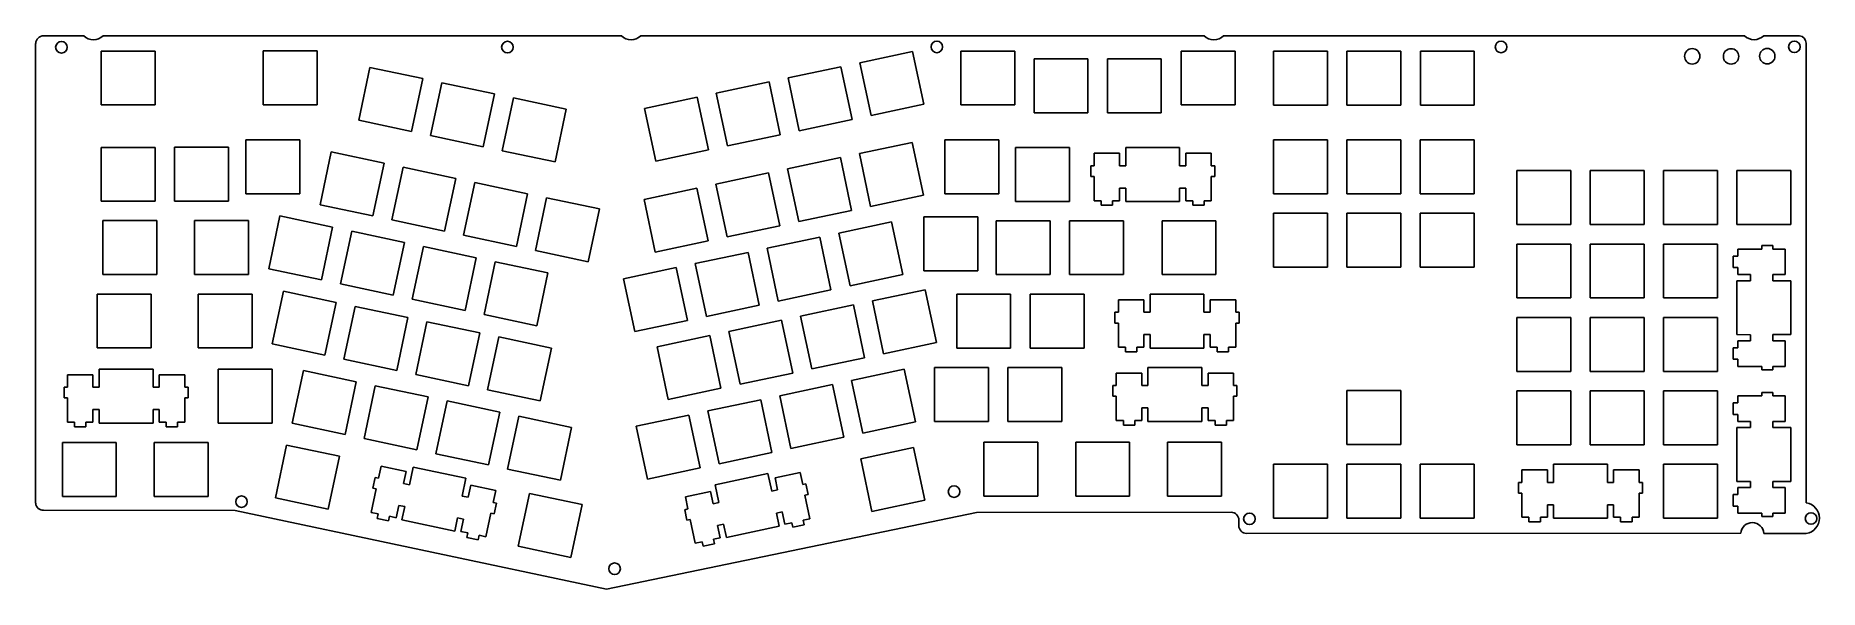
# Model space of a CAD drawing. Header units: millimetres. Extents: x 19 to 482, y -5 to 139.
import ezdxf

# ---------------------------------------------------------------- set-up
doc = ezdxf.new("R2010")
doc.units = ezdxf.units.MM
doc.header["$MEASUREMENT"] = 0
doc.layers.get('0').update_dxf_attribs({"linetype": 'CONTINUOUS'})
doc.layers.add('LAYER1', color=7, linetype='CONTINUOUS')

msp = doc.modelspace()

# ---------------------------------------------------------------- linework, layer by layer
at = {"linetype": 'Continuous'}
for p, q in [((18.93, 17.56), (18.93, 136.85)), ((21, 138.85), (31.44, 138.85)), ((170.98, 138.85), (36.41, 138.85)), ((175.98, 138.85), (322.26, 138.87)), ((316.27, 134.9), (316.27, 132.9)), ((327.26, 138.87), (462.5, 138.88)), ((330.27, 134.9), (327.27, 134.9)), ((467.5, 138.88), (476.79, 138.87)), ((478.52, 136.95), (478.56, 17.69)), ((73.51, 111.84), (77.51, 111.84)), ((176.87, 96.4), (181.76, 97.44)), ((66.32, 38.37), (71.32, 38.37)), ((326.73, 33.41), (326.73, 28.41)), ((70.7, 15.7), (20.98, 15.72)), ((167.08, -4.78), (70.7, 15.7)), ((263.17, 15.15), (167.08, -4.78)), ((329.25, 15.2), (263.17, 15.15)), ((331.25, 13.2), (331.25, 11.74)), ((333.25, 9.74), (461.54, 9.75)), ((467.54, 9.69), (478.56, 9.69))]:
    msp.add_line(p, q, dxfattribs=at)
for centre, radius in [((25.62, 135.88), 1.5), ((141.39, 135.92), 1.5), ((252.86, 135.97), 1.5), ((399.31, 135.95), 1.5), ((448.94, 133.53), 2), ((459.02, 133.5), 2), ((468.42, 133.58), 2), ((475.46, 135.99), 1.5), ((72.36, 17.96), 1.5), ((257.32, 20.57), 1.5), ((334, 13.51), 1.5), ((479.79, 13.6), 1.5), ((169.21, 0.56), 1.5)]:
    msp.add_circle(centre, radius, dxfattribs=at)
for centre, radius, start, end in [((21.05, 136.73), 2.12, 91.3553, 176.7343), ((33.93, 141.34), 3.52, 224.9463, 314.8789), ((173.48, 141.32), 3.52, 224.7083, 315.2917), ((324.76, 141.34), 3.52, 224.7083, 315.2917), ((465, 141.36), 3.52, 224.7083, 315.2917), ((476.52, 136.89), 2, 1.7651, 82.2617), ((20.93, 17.72), 2, 184.6941, 271.6225), ((329.25, 13.2), 2, 0, 90.0408), ((477.88, 13.69), 4.06, 279.6224, 80.3776), ((333.25, 11.74), 2, 180, 270), ((464.54, 9.53), 3.01, 3.1125, 175.8493)]:
    msp.add_arc(centre, radius, start, end, dxfattribs=at)
at = {"layer": 'LAYER1'}
for p, q in [((49.95, 134.9), (35.95, 134.9)), ((35.95, 134.9), (35.95, 120.9)), ((49.95, 120.9), (49.95, 134.9)), ((49.95, 134.9), (49.95, 134.9)), ((92, 134.91), (78, 134.91)), ((78, 134.91), (78, 120.91)), ((92, 120.91), (92, 134.91)), ((92, 134.91), (92, 134.91)), ((246.57, 134.79), (232.87, 131.88)), ((249.48, 121.1), (246.57, 134.79)), ((246.57, 134.79), (246.57, 134.79)), ((273.12, 134.9), (259.12, 134.9)), ((259.12, 134.9), (259.12, 120.9)), ((273.12, 120.9), (273.12, 134.9)), ((273.12, 134.9), (273.12, 134.9)), ((330.27, 134.9), (316.27, 134.9)), ((316.27, 134.9), (316.27, 120.9)), ((330.27, 120.9), (330.27, 134.9)), ((330.27, 134.9), (330.27, 134.9)), ((354.27, 134.87), (340.27, 134.87)), ((340.27, 134.87), (340.27, 120.87)), ((354.27, 120.87), (354.27, 134.87)), ((354.27, 134.87), (354.27, 134.87)), ((373.32, 134.87), (359.32, 134.87)), ((359.32, 134.87), (359.32, 120.87)), ((373.32, 120.87), (373.32, 134.87)), ((373.32, 134.87), (373.32, 134.87)), ((392.37, 134.87), (378.37, 134.87)), ((378.37, 134.87), (378.37, 120.87)), ((392.37, 120.87), (392.37, 134.87)), ((392.37, 134.87), (392.37, 134.87)), ((105.7, 130.65), (102.79, 116.95)), ((119.4, 127.74), (105.7, 130.65)), ((227.93, 130.83), (214.24, 127.92)), ((230.84, 117.14), (227.93, 130.83)), ((227.93, 130.83), (227.93, 130.83)), ((232.87, 131.88), (235.78, 118.19)), ((292.08, 132.9), (278.08, 132.9)), ((278.08, 132.9), (278.08, 118.9)), ((292.08, 118.9), (292.08, 132.9)), ((292.08, 132.9), (292.08, 132.9)), ((311.13, 132.9), (297.13, 132.9)), ((297.13, 132.9), (297.13, 118.9)), ((311.13, 118.9), (311.13, 132.9)), ((311.13, 132.9), (311.13, 132.9)), ((116.48, 114.04), (119.4, 127.74)), ((119.4, 127.74), (119.4, 127.74)), ((124.33, 126.69), (121.42, 112.99)), ((138.03, 123.78), (124.33, 126.69)), ((209.3, 126.87), (195.61, 123.96)), ((212.21, 113.18), (209.3, 126.87)), ((209.3, 126.87), (209.3, 126.87)), ((214.24, 127.92), (217.15, 114.23)), ((35.95, 120.9), (49.95, 120.9)), ((78, 120.91), (92, 120.91)), ((135.12, 110.08), (138.03, 123.78)), ((138.03, 123.78), (138.03, 123.78)), ((142.97, 122.73), (140.06, 109.03)), ((156.66, 119.82), (142.97, 122.73)), ((190.67, 122.91), (176.97, 120)), ((193.58, 109.22), (190.67, 122.91)), ((190.67, 122.91), (190.67, 122.91)), ((195.61, 123.96), (198.52, 110.27)), ((235.78, 118.19), (249.48, 121.1)), ((259.12, 120.9), (273.12, 120.9)), ((316.27, 120.9), (330.27, 120.9)), ((340.27, 120.87), (354.27, 120.87)), ((359.32, 120.87), (373.32, 120.87)), ((378.37, 120.87), (392.37, 120.87)), ((102.79, 116.95), (116.48, 114.04)), ((153.75, 106.12), (156.66, 119.82)), ((156.66, 119.82), (156.66, 119.82)), ((176.97, 120), (179.88, 106.31)), ((217.15, 114.23), (230.84, 117.14)), ((278.08, 118.9), (292.08, 118.9)), ((297.13, 118.9), (311.13, 118.9)), ((87.51, 111.84), (73.51, 111.84)), ((73.51, 111.84), (73.51, 97.84)), ((87.51, 97.84), (87.51, 111.84)), ((87.51, 111.84), (87.51, 111.84)), ((121.42, 112.99), (135.12, 110.08)), ((198.52, 110.27), (212.21, 113.18)), ((246.46, 111.19), (232.77, 108.28)), ((249.37, 97.5), (246.46, 111.19)), ((246.46, 111.19), (246.46, 111.19)), ((268.94, 111.83), (254.94, 111.83)), ((254.94, 111.83), (254.94, 97.83)), ((268.94, 97.83), (268.94, 111.83)), ((268.94, 111.83), (268.94, 111.83)), ((354.24, 111.84), (340.24, 111.84)), ((340.24, 111.84), (340.24, 97.84)), ((354.24, 97.84), (354.24, 111.84)), ((354.24, 111.84), (354.24, 111.84)), ((373.29, 111.84), (359.29, 111.84)), ((359.29, 111.84), (359.29, 97.84)), ((373.29, 97.84), (373.29, 111.84)), ((373.29, 111.84), (373.29, 111.84)), ((392.34, 111.84), (378.34, 111.84)), ((378.34, 111.84), (378.34, 97.84)), ((392.34, 97.84), (392.34, 111.84)), ((392.34, 111.84), (392.34, 111.84)), ((49.93, 109.91), (35.93, 109.91)), ((35.93, 109.91), (35.93, 95.91)), ((49.93, 95.91), (49.93, 109.91)), ((49.93, 109.91), (49.93, 109.91)), ((68.96, 109.92), (54.96, 109.92)), ((54.96, 109.92), (54.96, 95.92)), ((68.96, 95.92), (68.96, 109.92)), ((68.96, 109.92), (68.96, 109.92)), ((95.67, 108.72), (92.76, 95.02)), ((109.36, 105.8), (95.67, 108.72)), ((140.06, 109.03), (153.75, 106.12)), ((179.88, 106.31), (193.58, 109.22)), ((227.83, 107.23), (214.13, 104.32)), ((230.74, 93.54), (227.83, 107.23)), ((227.83, 107.23), (227.83, 107.23)), ((232.77, 108.28), (235.68, 94.59)), ((287.31, 109.83), (273.31, 109.83)), ((273.31, 109.83), (273.31, 95.83)), ((287.31, 95.83), (287.31, 109.83)), ((287.31, 109.83), (287.31, 109.83)), ((300.31, 108.36), (293.66, 108.36)), ((293.66, 108.36), (293.66, 105.13)), ((300.31, 105.13), (300.31, 108.36)), ((315.89, 109.83), (301.89, 109.83)), ((301.89, 109.83), (301.89, 105.13)), ((315.89, 105.13), (315.89, 109.83)), ((324.11, 108.36), (317.46, 108.36)), ((317.46, 108.36), (317.46, 105.13)), ((324.11, 105.13), (324.11, 108.36)), ((106.45, 92.11), (109.36, 105.8)), ((109.36, 105.8), (109.36, 105.8)), ((114.3, 104.75), (111.39, 91.06)), ((128, 101.84), (114.3, 104.75)), ((209.19, 103.27), (195.5, 100.36)), ((212.1, 89.58), (209.19, 103.27)), ((209.19, 103.27), (209.19, 103.27)), ((214.13, 104.32), (217.04, 90.63)), ((293.66, 105.13), (292.79, 105.13)), ((292.79, 105.13), (292.79, 102.33)), ((292.79, 102.33), (293.66, 102.33)), ((293.66, 102.33), (293.66, 96.06)), ((301.89, 105.13), (300.31, 105.13)), ((317.46, 105.13), (315.89, 105.13)), ((324.99, 105.13), (324.11, 105.13)), ((324.11, 96.06), (324.11, 102.33)), ((324.11, 102.33), (324.99, 102.33)), ((324.99, 102.33), (324.99, 105.13)), ((417.39, 103.87), (403.39, 103.87)), ((403.39, 103.87), (403.39, 89.87)), ((417.39, 89.87), (417.39, 103.87)), ((417.39, 103.87), (417.39, 103.87)), ((436.44, 103.87), (422.44, 103.87)), ((422.44, 103.87), (422.44, 89.87)), ((436.44, 89.87), (436.44, 103.87)), ((436.44, 103.87), (436.44, 103.87)), ((455.49, 103.87), (441.49, 103.87)), ((441.49, 103.87), (441.49, 89.87)), ((455.49, 89.87), (455.49, 103.87)), ((455.49, 103.87), (455.49, 103.87)), ((474.54, 103.87), (460.54, 103.87)), ((460.54, 103.87), (460.54, 89.87)), ((474.54, 89.87), (474.54, 103.87)), ((474.54, 103.87), (474.54, 103.87)), ((73.51, 97.84), (87.51, 97.84)), ((125.09, 88.15), (128, 101.84)), ((128, 101.84), (128, 101.84)), ((132.94, 100.79), (130.03, 87.1)), ((146.63, 97.88), (132.94, 100.79)), ((143.72, 84.19), (146.63, 97.88)), ((146.63, 97.88), (146.63, 97.88)), ((190.56, 99.31), (176.87, 96.4)), ((193.47, 85.62), (190.56, 99.31)), ((190.56, 99.31), (190.56, 99.31)), ((195.5, 100.36), (198.41, 86.67)), ((235.68, 94.59), (249.37, 97.5)), ((254.94, 97.83), (268.94, 97.83)), ((300.31, 96.06), (300.31, 99.33)), ((300.31, 99.33), (301.89, 99.33)), ((301.89, 99.33), (301.89, 95.83)), ((315.89, 95.83), (315.89, 99.33)), ((315.89, 99.33), (317.46, 99.33)), ((317.46, 99.33), (317.46, 96.06)), ((340.24, 97.84), (354.24, 97.84)), ((359.29, 97.84), (373.29, 97.84)), ((378.34, 97.84), (392.34, 97.84)), ((35.93, 95.91), (49.93, 95.91)), ((54.96, 95.92), (68.96, 95.92)), ((92.76, 95.02), (106.45, 92.11)), ((151.57, 96.83), (148.66, 83.14)), ((165.26, 93.92), (151.57, 96.83)), ((162.35, 80.23), (165.26, 93.92)), ((165.26, 93.92), (165.26, 93.92)), ((176.87, 96.4), (179.78, 82.71)), ((217.04, 90.63), (230.74, 93.54)), ((273.31, 95.83), (287.31, 95.83)), ((293.66, 96.06), (295.49, 96.06)), ((295.49, 96.06), (295.49, 94.86)), ((295.49, 94.86), (298.49, 94.86)), ((298.49, 96.06), (300.31, 96.06)), ((298.49, 94.86), (298.49, 96.06)), ((298.49, 96.06), (298.49, 96.06)), ((301.89, 95.83), (315.89, 95.83)), ((317.46, 96.06), (319.29, 96.06)), ((319.29, 96.06), (319.29, 94.86)), ((319.29, 94.86), (322.29, 94.86)), ((322.29, 94.86), (322.29, 96.06)), ((322.29, 96.06), (324.11, 96.06)), ((354.24, 92.79), (340.24, 92.79)), ((340.24, 92.79), (340.24, 78.79)), ((354.24, 78.79), (354.24, 92.79)), ((354.24, 92.79), (354.24, 92.79)), ((373.29, 92.79), (359.29, 92.79)), ((359.29, 92.79), (359.29, 78.79)), ((373.29, 78.79), (373.29, 92.79)), ((373.29, 92.79), (373.29, 92.79)), ((392.34, 92.79), (378.34, 92.79)), ((378.34, 92.79), (378.34, 78.79)), ((392.34, 78.79), (392.34, 92.79)), ((392.34, 92.79), (392.34, 92.79)), ((50.36, 90.89), (36.36, 90.89)), ((36.36, 90.89), (36.36, 76.89)), ((50.36, 76.89), (50.36, 90.89)), ((50.36, 90.89), (50.36, 90.89)), ((74.17, 90.89), (60.17, 90.89)), ((60.17, 90.89), (60.17, 76.89)), ((74.17, 76.89), (74.17, 90.89)), ((74.17, 90.89), (74.17, 90.89)), ((82.33, 92.1), (79.42, 78.41)), ((96.02, 89.19), (82.33, 92.1)), ((93.11, 75.5), (96.02, 89.19)), ((96.02, 89.19), (96.02, 89.19)), ((100.96, 88.14), (98.05, 74.45)), ((114.66, 85.23), (100.96, 88.14)), ((111.39, 91.06), (125.09, 88.15)), ((198.41, 86.67), (212.1, 89.58)), ((241.1, 90.58), (227.41, 87.67)), ((244.02, 76.88), (241.1, 90.58)), ((241.1, 90.58), (241.1, 90.58)), ((263.52, 91.89), (249.52, 91.89)), ((249.52, 91.89), (249.52, 77.89)), ((263.52, 77.89), (263.52, 91.89)), ((263.52, 91.89), (263.52, 91.89)), ((282.27, 90.87), (268.27, 90.87)), ((268.27, 90.87), (268.27, 76.87)), ((282.27, 76.87), (282.27, 90.87)), ((282.27, 90.87), (282.27, 90.87)), ((301.32, 90.87), (287.32, 90.87)), ((287.32, 90.87), (287.32, 76.87)), ((301.32, 76.87), (301.32, 90.87)), ((301.32, 90.87), (301.32, 90.87)), ((325.32, 90.87), (311.32, 90.87)), ((311.32, 90.87), (311.32, 76.87)), ((325.32, 76.87), (325.32, 90.87)), ((325.32, 90.87), (325.32, 90.87)), ((403.39, 89.87), (417.39, 89.87)), ((422.44, 89.87), (436.44, 89.87)), ((441.49, 89.87), (455.49, 89.87)), ((460.54, 89.87), (474.54, 89.87)), ((111.75, 71.54), (114.66, 85.23)), ((114.66, 85.23), (114.66, 85.23)), ((119.6, 84.18), (116.69, 70.49)), ((133.29, 81.27), (119.6, 84.18)), ((130.03, 87.1), (143.72, 84.19)), ((179.78, 82.71), (193.47, 85.62)), ((222.47, 86.62), (208.78, 83.71)), ((208.78, 83.71), (211.69, 70.01)), ((225.38, 72.92), (222.47, 86.62)), ((222.47, 86.62), (222.47, 86.62)), ((227.41, 87.67), (230.32, 73.97)), ((417.39, 84.82), (403.39, 84.82)), ((403.39, 84.82), (403.39, 70.82)), ((417.39, 70.82), (417.39, 84.82)), ((417.39, 84.82), (417.39, 84.82)), ((436.44, 84.82), (422.44, 84.82)), ((422.44, 84.82), (422.44, 70.82)), ((436.44, 70.82), (436.44, 84.82)), ((436.44, 84.82), (436.44, 84.82)), ((455.49, 84.82), (441.49, 84.82)), ((441.49, 84.82), (441.49, 70.82)), ((455.49, 70.82), (455.49, 84.82)), ((455.49, 84.82), (455.49, 84.82)), ((467.04, 83.52), (460.77, 83.52)), ((460.77, 83.52), (460.77, 81.7)), ((469.84, 84.4), (467.04, 84.4)), ((467.04, 84.4), (467.04, 83.52)), ((469.84, 83.52), (469.84, 84.4)), ((473.07, 83.52), (469.84, 83.52)), ((473.07, 76.87), (473.07, 83.52)), ((130.38, 67.58), (133.29, 81.27)), ((133.29, 81.27), (133.29, 81.27)), ((138.23, 80.22), (135.32, 66.53)), ((151.92, 77.31), (138.23, 80.22)), ((148.66, 83.14), (162.35, 80.23)), ((203.84, 82.66), (190.14, 79.75)), ((190.14, 79.75), (193.05, 66.05)), ((206.75, 68.96), (203.84, 82.66)), ((203.84, 82.66), (203.84, 82.66)), ((340.24, 78.79), (354.24, 78.79)), ((359.29, 78.79), (373.29, 78.79)), ((378.34, 78.79), (392.34, 78.79)), ((460.77, 81.7), (459.57, 81.7)), ((459.57, 81.7), (459.57, 78.7)), ((36.36, 76.89), (50.36, 76.89)), ((60.17, 76.89), (74.17, 76.89)), ((79.42, 78.41), (93.11, 75.5)), ((98.05, 74.45), (111.75, 71.54)), ((149.01, 63.62), (151.92, 77.31)), ((151.92, 77.31), (151.92, 77.31)), ((185.2, 78.7), (171.51, 75.79)), ((171.51, 75.79), (174.42, 62.09)), ((188.11, 65), (185.2, 78.7)), ((185.2, 78.7), (185.2, 78.7)), ((230.32, 73.97), (244.02, 76.88)), ((249.52, 77.89), (263.52, 77.89)), ((268.27, 76.87), (282.27, 76.87)), ((287.32, 76.87), (301.32, 76.87)), ((311.32, 76.87), (325.32, 76.87)), ((459.57, 78.7), (460.77, 78.7)), ((464.04, 75.3), (460.54, 75.3)), ((460.54, 75.3), (460.54, 61.3)), ((460.77, 78.7), (460.77, 76.87)), ((460.77, 78.7), (460.77, 78.7)), ((460.77, 76.87), (464.04, 76.87)), ((464.04, 76.87), (464.04, 75.29)), ((469.84, 75.3), (469.84, 76.87)), ((469.84, 76.87), (473.07, 76.87)), ((474.54, 75.3), (469.84, 75.3)), ((474.54, 61.3), (474.54, 75.3)), ((48.93, 71.84), (34.93, 71.84)), ((34.93, 71.84), (34.93, 57.84)), ((48.93, 57.84), (48.93, 71.84)), ((48.93, 71.84), (48.93, 71.84)), ((75.13, 71.84), (61.13, 71.84)), ((61.13, 71.84), (61.13, 57.84)), ((75.13, 57.84), (75.13, 71.84)), ((75.13, 71.84), (75.13, 71.84)), ((83.23, 72.59), (80.32, 58.89)), ((96.93, 69.68), (83.23, 72.59)), ((94.02, 55.98), (96.93, 69.68)), ((96.93, 69.68), (96.93, 69.68)), ((116.69, 70.49), (130.38, 67.58)), ((211.69, 70.01), (225.38, 72.92)), ((249.82, 72.96), (236.13, 70.05)), ((236.13, 70.05), (239.04, 56.36)), ((252.73, 59.27), (249.82, 72.96)), ((249.82, 72.96), (249.82, 72.96)), ((272.02, 71.81), (258.02, 71.81)), ((258.02, 71.81), (258.02, 57.81)), ((272.02, 57.81), (272.02, 71.81)), ((272.02, 71.81), (272.02, 71.81)), ((291.07, 71.81), (277.07, 71.81)), ((277.07, 71.81), (277.07, 57.81)), ((291.07, 57.81), (291.07, 71.81)), ((291.07, 71.81), (291.07, 71.81)), ((306.63, 70.33), (299.98, 70.33)), ((299.98, 70.33), (299.98, 67.1)), ((306.63, 67.1), (306.63, 70.33)), ((322.2, 71.8), (308.2, 71.8)), ((308.2, 71.8), (308.2, 67.1)), ((322.2, 67.1), (322.2, 71.8)), ((330.43, 70.33), (323.78, 70.33)), ((323.78, 70.33), (323.78, 67.1)), ((330.43, 67.1), (330.43, 70.33)), ((403.39, 70.82), (417.39, 70.82)), ((422.44, 70.82), (436.44, 70.82)), ((441.49, 70.82), (455.49, 70.82)), ((101.87, 68.63), (98.96, 54.93)), ((115.56, 65.71), (101.87, 68.63)), ((112.65, 52.02), (115.56, 65.71)), ((115.56, 65.71), (115.56, 65.71)), ((135.32, 66.53), (149.01, 63.62)), ((174.42, 62.09), (188.11, 65)), ((193.05, 66.05), (206.75, 68.96)), ((212.55, 65.04), (198.86, 62.13)), ((215.46, 51.34), (212.55, 65.04)), ((212.55, 65.04), (212.55, 65.04)), ((231.19, 69), (217.49, 66.09)), ((217.49, 66.09), (220.4, 52.39)), ((234.1, 55.31), (231.19, 69)), ((231.19, 69), (231.19, 69)), ((299.98, 67.1), (299.1, 67.1)), ((299.1, 67.1), (299.1, 64.3)), ((308.2, 67.1), (306.63, 67.1)), ((323.78, 67.1), (322.2, 67.1)), ((331.3, 67.1), (330.43, 67.1)), ((331.3, 64.3), (331.3, 67.1)), ((417.39, 65.77), (403.39, 65.77)), ((403.39, 65.77), (403.39, 51.77)), ((417.39, 51.77), (417.39, 65.77)), ((417.39, 65.77), (417.39, 65.77)), ((436.44, 65.77), (422.44, 65.77)), ((422.44, 65.77), (422.44, 51.77)), ((436.44, 51.77), (436.44, 65.77)), ((436.44, 65.77), (436.44, 65.77)), ((455.49, 65.77), (441.49, 65.77)), ((441.49, 65.77), (441.49, 51.77)), ((455.49, 51.77), (455.49, 65.77)), ((455.49, 65.77), (455.49, 65.77)), ((120.5, 64.66), (117.59, 50.97)), ((134.2, 61.75), (120.5, 64.66)), ((131.28, 48.06), (134.2, 61.75)), ((134.2, 61.75), (134.2, 61.75)), ((139.14, 60.7), (136.22, 47.01)), ((152.83, 57.79), (139.14, 60.7)), ((193.92, 61.08), (180.22, 58.17)), ((196.83, 47.38), (193.92, 61.08)), ((193.92, 61.08), (193.92, 61.08)), ((198.86, 62.13), (201.77, 48.43)), ((299.1, 64.3), (299.98, 64.3)), ((299.98, 64.3), (299.98, 58.03)), ((306.63, 58.03), (306.63, 61.3)), ((306.63, 61.3), (308.2, 61.3)), ((308.2, 61.3), (308.2, 57.8)), ((322.2, 57.8), (322.2, 61.3)), ((322.2, 61.3), (323.78, 61.3)), ((323.78, 61.3), (323.78, 58.03)), ((330.43, 58.03), (330.43, 64.3)), ((330.43, 64.3), (331.3, 64.3)), ((460.54, 61.3), (464.04, 61.29)), ((464.04, 61.29), (464.04, 59.72)), ((469.84, 59.72), (469.84, 61.3)), ((469.84, 61.3), (474.54, 61.3)), ((34.93, 57.84), (48.93, 57.84)), ((61.13, 57.84), (75.13, 57.84)), ((80.32, 58.89), (94.02, 55.98)), ((149.92, 44.1), (152.83, 57.79)), ((152.83, 57.79), (152.83, 57.79)), ((180.22, 58.17), (183.13, 44.47)), ((239.04, 56.36), (252.73, 59.27)), ((258.02, 57.81), (272.02, 57.81)), ((277.07, 57.81), (291.07, 57.81)), ((299.98, 58.03), (301.8, 58.03)), ((301.8, 58.03), (301.8, 56.83)), ((301.8, 56.83), (304.8, 56.83)), ((304.8, 58.03), (306.63, 58.03)), ((304.8, 56.83), (304.8, 58.03)), ((304.8, 58.03), (304.8, 58.03)), ((308.2, 57.8), (322.2, 57.8)), ((323.78, 58.03), (325.6, 58.03)), ((325.6, 58.03), (325.6, 56.83)), ((325.6, 56.83), (328.6, 56.83)), ((328.6, 56.83), (328.6, 58.03)), ((328.6, 58.03), (330.43, 58.03)), ((460.77, 57.9), (459.57, 57.9)), ((459.57, 57.9), (459.57, 54.9)), ((464.04, 59.72), (460.77, 59.72)), ((460.77, 59.72), (460.77, 57.9)), ((473.07, 59.72), (469.84, 59.72)), ((473.07, 53.07), (473.07, 59.72)), ((49.39, 52.37), (35.39, 52.37)), ((35.39, 52.37), (35.39, 47.67)), ((49.39, 47.67), (49.39, 52.37)), ((80.32, 52.37), (66.32, 52.37)), ((66.32, 52.37), (66.32, 38.37)), ((80.32, 38.37), (80.32, 52.37)), ((80.32, 52.37), (80.32, 52.37)), ((88.45, 52.01), (85.54, 38.31)), ((102.14, 49.1), (88.45, 52.01)), ((98.96, 54.93), (112.65, 52.02)), ((117.59, 50.97), (131.28, 48.06)), ((201.77, 48.43), (215.46, 51.34)), ((220.4, 52.39), (234.1, 55.31)), ((244.41, 52.33), (230.72, 49.42)), ((247.32, 38.64), (244.41, 52.33)), ((244.41, 52.33), (244.41, 52.33)), ((266.25, 52.77), (252.25, 52.77)), ((252.25, 52.77), (252.25, 38.77)), ((266.25, 38.77), (266.25, 52.77)), ((266.25, 52.77), (266.25, 52.77)), ((285.3, 52.77), (271.3, 52.77)), ((271.3, 52.77), (271.3, 38.77)), ((285.3, 38.77), (285.3, 52.77)), ((285.3, 52.77), (285.3, 52.77)), ((306.1, 51.33), (299.45, 51.33)), ((299.45, 51.33), (299.45, 48.1)), ((306.1, 48.1), (306.1, 51.33)), ((321.67, 52.8), (307.67, 52.8)), ((307.67, 52.8), (307.67, 48.1)), ((321.67, 48.1), (321.67, 52.8)), ((329.9, 51.33), (323.25, 51.33)), ((323.25, 51.33), (323.25, 48.1)), ((329.9, 48.1), (329.9, 51.33)), ((403.39, 51.77), (417.39, 51.77)), ((422.44, 51.77), (436.44, 51.77)), ((441.49, 51.77), (455.49, 51.77)), ((459.57, 54.9), (460.77, 54.9)), ((460.77, 54.9), (460.77, 53.07)), ((460.77, 53.07), (467.04, 53.07)), ((467.04, 53.07), (467.04, 52.2)), ((467.04, 52.2), (469.84, 52.2)), ((469.84, 52.2), (469.84, 53.07)), ((469.84, 53.07), (473.07, 53.07)), ((27.16, 47.67), (26.29, 47.67)), ((26.29, 47.67), (26.29, 44.87)), ((33.81, 50.9), (27.16, 50.9)), ((27.16, 50.9), (27.16, 47.67)), ((33.81, 47.67), (33.81, 50.9)), ((35.39, 47.67), (33.81, 47.67)), ((50.96, 47.67), (49.39, 47.67)), ((57.61, 50.9), (50.96, 50.9)), ((50.96, 50.9), (50.96, 47.67)), ((57.61, 47.67), (57.61, 50.9)), ((58.49, 47.67), (57.61, 47.67)), ((58.49, 44.87), (58.49, 47.67)), ((99.23, 35.4), (102.14, 49.1)), ((102.14, 49.1), (102.14, 49.1)), ((107.08, 48.05), (104.17, 34.35)), ((120.78, 45.14), (107.08, 48.05)), ((136.22, 47.01), (149.92, 44.1)), ((183.13, 44.47), (196.83, 47.38)), ((225.78, 48.37), (212.08, 45.46)), ((228.69, 34.68), (225.78, 48.37)), ((225.78, 48.37), (225.78, 48.37)), ((230.72, 49.42), (233.63, 35.73)), ((299.45, 48.1), (298.57, 48.1)), ((298.57, 48.1), (298.57, 45.3)), ((307.67, 48.1), (306.1, 48.1)), ((323.25, 48.1), (321.67, 48.1)), ((330.77, 48.1), (329.9, 48.1)), ((330.77, 45.3), (330.77, 48.1)), ((373.31, 46.77), (359.31, 46.77)), ((359.31, 46.77), (359.31, 32.77)), ((373.31, 32.77), (373.31, 46.77)), ((373.31, 46.77), (373.31, 46.77)), ((417.39, 46.72), (403.39, 46.72)), ((403.39, 46.72), (403.39, 32.72)), ((417.39, 32.72), (417.39, 46.72)), ((417.39, 46.72), (417.39, 46.72)), ((436.44, 46.72), (422.44, 46.72)), ((422.44, 46.72), (422.44, 32.72)), ((436.44, 32.72), (436.44, 46.72)), ((436.44, 46.72), (436.44, 46.72)), ((455.49, 46.72), (441.49, 46.72)), ((441.49, 46.72), (441.49, 32.72)), ((455.49, 32.72), (455.49, 46.72)), ((455.49, 46.72), (455.49, 46.72)), ((26.29, 44.87), (27.16, 44.87)), ((27.16, 44.87), (27.16, 38.6)), ((33.81, 38.6), (33.81, 41.87)), ((33.81, 41.87), (35.39, 41.87)), ((35.39, 41.87), (35.39, 38.37)), ((49.39, 38.37), (49.39, 41.87)), ((49.39, 41.87), (50.96, 41.87)), ((50.96, 41.87), (50.96, 38.6)), ((57.61, 38.6), (57.61, 44.87)), ((57.61, 44.87), (58.49, 44.87)), ((117.87, 31.44), (120.78, 45.14)), ((120.78, 45.14), (120.78, 45.14)), ((125.72, 44.09), (122.81, 30.39)), ((139.41, 41.17), (125.72, 44.09)), ((207.14, 44.41), (193.45, 41.5)), ((210.05, 30.72), (207.14, 44.41)), ((207.14, 44.41), (207.14, 44.41)), ((212.08, 45.46), (214.99, 31.77)), ((298.57, 45.3), (299.45, 45.3)), ((299.45, 45.3), (299.45, 39.03)), ((306.1, 39.03), (306.1, 42.3)), ((306.1, 42.3), (307.67, 42.3)), ((307.67, 42.3), (307.67, 38.8)), ((321.67, 38.8), (321.67, 42.3)), ((321.67, 42.3), (323.25, 42.3)), ((323.25, 42.3), (323.25, 39.03)), ((329.9, 39.03), (329.9, 45.3)), ((329.9, 45.3), (330.77, 45.3)), ((460.77, 43.6), (459.57, 43.6)), ((459.57, 43.6), (459.57, 40.6)), ((467.04, 45.42), (460.77, 45.42)), ((460.77, 45.42), (460.77, 43.6)), ((469.84, 46.3), (467.04, 46.3)), ((467.04, 46.3), (467.04, 45.42)), ((469.84, 45.42), (469.84, 46.3)), ((473.07, 45.42), (469.84, 45.42)), ((473.07, 38.77), (473.07, 45.42)), ((27.16, 38.6), (28.99, 38.6)), ((28.99, 38.6), (28.99, 37.4)), ((28.99, 37.4), (31.99, 37.4)), ((31.99, 38.6), (33.81, 38.6)), ((31.99, 37.4), (31.99, 38.6)), ((31.99, 38.6), (31.99, 38.6)), ((35.39, 38.37), (49.39, 38.37)), ((50.96, 38.6), (52.79, 38.6)), ((52.79, 38.6), (52.79, 37.4)), ((52.79, 37.4), (55.79, 37.4)), ((55.79, 37.4), (55.79, 38.6)), ((55.79, 38.6), (57.61, 38.6)), ((66.32, 38.37), (80.32, 38.37)), ((85.54, 38.31), (99.23, 35.4)), ((136.5, 27.48), (139.41, 41.17)), ((139.41, 41.17), (139.41, 41.17)), ((144.35, 40.12), (141.44, 26.43)), ((158.04, 37.21), (144.35, 40.12)), ((155.13, 23.52), (158.04, 37.21)), ((158.04, 37.21), (158.04, 37.21)), ((188.51, 40.45), (174.82, 37.54)), ((174.82, 37.54), (177.73, 23.84)), ((191.42, 26.75), (188.51, 40.45)), ((188.51, 40.45), (188.51, 40.45)), ((193.45, 41.5), (196.36, 27.8)), ((233.63, 35.73), (247.32, 38.64)), ((252.25, 38.77), (266.25, 38.77)), ((271.3, 38.77), (285.3, 38.77)), ((299.45, 39.03), (301.27, 39.03)), ((301.27, 39.03), (301.27, 37.83)), ((301.27, 37.83), (304.27, 37.83)), ((304.27, 39.03), (306.1, 39.03)), ((304.27, 37.83), (304.27, 39.03)), ((304.27, 39.03), (304.27, 39.03)), ((307.67, 38.8), (321.67, 38.8)), ((323.25, 39.03), (325.07, 39.03)), ((325.07, 39.03), (325.07, 37.83)), ((325.07, 37.83), (328.07, 37.83)), ((328.07, 37.83), (328.07, 39.03)), ((328.07, 39.03), (329.9, 39.03)), ((459.57, 40.6), (460.77, 40.6)), ((464.04, 37.2), (460.54, 37.2)), ((460.54, 37.2), (460.54, 23.2)), ((460.77, 40.6), (460.77, 38.77)), ((460.77, 40.6), (460.77, 40.6)), ((460.77, 38.77), (464.04, 38.77)), ((464.04, 38.77), (464.04, 37.19)), ((469.84, 37.2), (469.84, 38.77)), ((469.84, 38.77), (473.07, 38.77)), ((474.54, 37.2), (469.84, 37.2)), ((474.54, 23.2), (474.54, 37.2)), ((39.86, 33.32), (25.86, 33.32)), ((25.86, 33.32), (25.86, 19.32)), ((39.86, 19.32), (39.86, 33.32)), ((39.86, 33.32), (39.86, 33.32)), ((63.67, 33.32), (49.67, 33.32)), ((49.67, 33.32), (49.67, 19.32)), ((63.67, 19.32), (63.67, 33.32)), ((63.67, 33.32), (63.67, 33.32)), ((84.07, 32.65), (81.16, 18.95)), ((97.77, 29.73), (84.07, 32.65)), ((104.17, 34.35), (117.87, 31.44)), ((214.99, 31.77), (228.69, 34.68)), ((279.1, 33.41), (265.1, 33.41)), ((265.1, 33.41), (265.1, 19.41)), ((279.1, 19.41), (279.1, 33.41)), ((279.1, 33.41), (279.1, 33.41)), ((302.91, 33.41), (288.91, 33.41)), ((288.91, 33.41), (288.91, 19.41)), ((302.91, 19.41), (302.91, 33.41)), ((302.91, 33.41), (302.91, 33.41)), ((326.73, 33.41), (312.73, 33.41)), ((312.73, 33.41), (312.73, 19.41)), ((326.73, 19.41), (326.73, 33.41)), ((326.73, 33.41), (326.73, 33.41)), ((359.31, 32.77), (373.31, 32.77)), ((403.39, 32.72), (417.39, 32.72)), ((422.44, 32.72), (436.44, 32.72)), ((441.49, 32.72), (455.49, 32.72)), ((94.86, 16.04), (97.77, 29.73)), ((97.77, 29.73), (97.77, 29.73)), ((122.81, 30.39), (136.5, 27.48)), ((196.36, 27.8), (210.05, 30.72)), ((246.8, 32), (233.11, 29.09)), ((233.11, 29.09), (236.02, 15.4)), ((249.71, 18.31), (246.8, 32)), ((246.8, 32), (246.8, 32)), ((107.06, 24.24), (106.47, 21.5)), ((107.91, 24.05), (107.06, 24.24)), ((108.58, 27.21), (107.91, 24.05)), ((115.09, 25.83), (108.58, 27.21)), ((114.42, 22.67), (115.09, 25.83)), ((116.94, 26.94), (115.96, 22.34)), ((130.63, 24.03), (116.94, 26.94)), ((129.65, 19.43), (130.63, 24.03)), ((141.44, 26.43), (155.13, 23.52)), ((177.73, 23.84), (191.42, 26.75)), ((209.02, 25.28), (195.32, 22.37)), ((209.99, 20.68), (209.02, 25.28)), ((217.37, 25.55), (210.86, 24.17)), ((210.86, 24.17), (211.53, 21.01)), ((218.04, 22.39), (217.37, 25.55)), ((354.26, 27.72), (340.26, 27.72)), ((340.26, 27.72), (340.26, 13.72)), ((354.26, 13.72), (354.26, 27.72)), ((354.26, 27.72), (354.26, 27.72)), ((373.31, 27.72), (359.31, 27.72)), ((359.31, 27.72), (359.31, 13.72)), ((373.31, 13.72), (373.31, 27.72)), ((373.31, 27.72), (373.31, 27.72)), ((392.36, 27.72), (378.36, 27.72)), ((378.36, 27.72), (378.36, 13.72)), ((392.36, 13.72), (392.36, 27.72)), ((392.36, 27.72), (392.36, 27.72)), ((411.34, 26.2), (404.69, 26.2)), ((404.69, 26.2), (404.69, 22.97)), ((411.34, 22.97), (411.34, 26.2)), ((426.92, 27.67), (412.92, 27.67)), ((412.92, 27.67), (412.92, 22.97)), ((426.92, 22.97), (426.92, 27.67)), ((435.14, 26.2), (428.49, 26.2)), ((428.49, 26.2), (428.49, 22.97)), ((435.14, 22.97), (435.14, 26.2)), ((455.49, 27.67), (441.49, 27.67)), ((441.49, 27.67), (441.49, 13.67)), ((455.49, 13.67), (455.49, 27.67)), ((455.49, 27.67), (455.49, 27.67)), ((460.54, 23.2), (464.04, 23.19)), ((464.04, 23.19), (464.04, 21.62)), ((469.84, 21.62), (469.84, 23.2)), ((469.84, 23.2), (474.54, 23.2)), ((25.86, 19.32), (39.86, 19.32)), ((49.67, 19.32), (63.67, 19.32)), ((81.16, 18.95), (94.86, 16.04)), ((107.33, 21.32), (106.03, 15.18)), ((106.47, 21.5), (107.33, 21.32)), ((115.96, 22.34), (114.42, 22.67)), ((131.19, 19.11), (129.65, 19.43)), ((131.86, 22.27), (131.19, 19.11)), ((138.37, 20.88), (131.86, 22.27)), ((137.7, 17.72), (138.37, 20.88)), ((147.11, 20.11), (144.2, 6.41)), ((160.8, 17.2), (147.11, 20.11)), ((194.09, 20.6), (187.58, 19.22)), ((187.58, 19.22), (188.25, 16.06)), ((194.76, 17.44), (194.09, 20.6)), ((195.32, 22.37), (196.3, 17.77)), ((211.53, 21.01), (209.99, 20.68)), ((218.89, 22.57), (218.04, 22.39)), ((218.62, 19.65), (219.48, 19.83)), ((219.92, 13.52), (218.62, 19.65)), ((219.48, 19.83), (218.89, 22.57)), ((265.1, 19.41), (279.1, 19.41)), ((288.91, 19.41), (302.91, 19.41)), ((312.73, 19.41), (326.73, 19.41)), ((404.69, 22.97), (403.82, 22.97)), ((403.82, 22.97), (403.82, 20.17)), ((403.82, 20.17), (404.69, 20.17)), ((404.69, 20.17), (404.69, 13.9)), ((412.92, 22.97), (411.34, 22.97)), ((428.49, 22.97), (426.92, 22.97)), ((436.02, 22.97), (435.14, 22.97)), ((435.14, 13.9), (435.14, 20.17)), ((435.14, 20.17), (436.02, 20.17)), ((436.02, 20.17), (436.02, 22.97)), ((460.77, 19.8), (459.57, 19.8)), ((459.57, 19.8), (459.57, 16.8)), ((464.04, 21.62), (460.77, 21.62)), ((460.77, 21.62), (460.77, 19.8)), ((473.07, 21.62), (469.84, 21.62)), ((473.07, 14.97), (473.07, 21.62)), ((106.03, 15.18), (107.81, 14.8)), ((107.81, 14.8), (107.56, 13.63)), ((110.5, 13.01), (110.75, 14.18)), ((110.75, 14.18), (112.53, 13.8)), ((110.75, 14.18), (110.75, 14.18)), ((112.53, 13.8), (113.21, 17)), ((113.21, 17), (114.75, 16.67)), ((114.75, 16.67), (114.02, 13.25)), ((135.81, 8.85), (137.12, 14.99)), ((137.12, 14.99), (137.97, 14.8)), ((138.55, 17.54), (137.7, 17.72)), ((137.97, 14.8), (138.55, 17.54)), ((157.89, 3.5), (160.8, 17.2)), ((160.8, 17.2), (160.8, 17.2)), ((188.25, 16.06), (187.4, 15.88)), ((187.4, 15.88), (187.98, 13.14)), ((196.3, 17.77), (194.76, 17.44)), ((211.2, 15.01), (212.74, 15.34)), ((211.93, 11.58), (211.2, 15.01)), ((212.74, 15.34), (213.42, 12.13)), ((236.02, 15.4), (249.71, 18.31)), ((404.69, 13.9), (406.52, 13.9)), ((406.52, 13.9), (406.52, 12.7)), ((409.52, 13.9), (411.34, 13.9)), ((409.52, 12.7), (409.52, 13.9)), ((409.52, 13.9), (409.52, 13.9)), ((411.34, 13.9), (411.34, 17.17)), ((411.34, 17.17), (412.92, 17.17)), ((412.92, 17.17), (412.92, 13.67)), ((426.92, 13.67), (426.92, 17.17)), ((426.92, 17.17), (428.49, 17.17)), ((428.49, 17.17), (428.49, 13.9)), ((428.49, 13.9), (430.32, 13.9)), ((430.32, 13.9), (430.32, 12.7)), ((433.32, 12.7), (433.32, 13.9)), ((433.32, 13.9), (435.14, 13.9)), ((459.57, 16.8), (460.77, 16.8)), ((460.77, 16.8), (460.77, 14.97)), ((460.77, 14.97), (467.04, 14.97)), ((467.04, 14.97), (467.04, 14.1)), ((467.04, 14.1), (469.84, 14.1)), ((469.84, 14.1), (469.84, 14.97)), ((469.84, 14.97), (473.07, 14.97)), ((107.56, 13.63), (110.5, 13.01)), ((114.02, 13.25), (127.72, 10.34)), ((127.72, 10.34), (128.45, 13.76)), ((128.45, 13.76), (129.99, 13.43)), ((129.99, 13.43), (129.31, 10.23)), ((129.31, 10.23), (131.09, 9.86)), ((131.09, 9.86), (130.84, 8.68)), ((187.98, 13.14), (188.84, 13.32)), ((188.84, 13.32), (190.14, 7.19)), ((195.96, 11.77), (197.5, 12.1)), ((196.64, 8.57), (195.96, 11.77)), ((197.5, 12.1), (198.23, 8.67)), ((198.23, 8.67), (211.93, 11.58)), ((213.42, 12.13), (215.2, 12.51)), ((215.2, 12.51), (215.45, 11.34)), ((215.45, 11.34), (218.39, 11.96)), ((218.14, 13.14), (219.92, 13.52)), ((218.39, 11.96), (218.14, 13.14)), ((340.26, 13.72), (354.26, 13.72)), ((359.31, 13.72), (373.31, 13.72)), ((378.36, 13.72), (392.36, 13.72)), ((406.52, 12.7), (409.52, 12.7)), ((412.92, 13.67), (426.92, 13.67)), ((430.32, 12.7), (433.32, 12.7)), ((441.49, 13.67), (455.49, 13.67)), ((130.84, 8.68), (133.78, 8.06)), ((133.78, 8.06), (134.03, 9.23)), ((134.03, 9.23), (135.81, 8.85)), ((144.2, 6.41), (157.89, 3.5)), ((190.14, 7.19), (191.92, 7.57)), ((191.92, 7.57), (192.17, 6.39)), ((192.17, 6.39), (195.11, 7.02)), ((194.86, 8.19), (196.64, 8.57)), ((195.11, 7.02), (194.86, 8.19)), ((194.86, 8.19), (194.86, 8.19))]:
    msp.add_line(p, q, dxfattribs=at)

doc.saveas('drawing.dxf')
